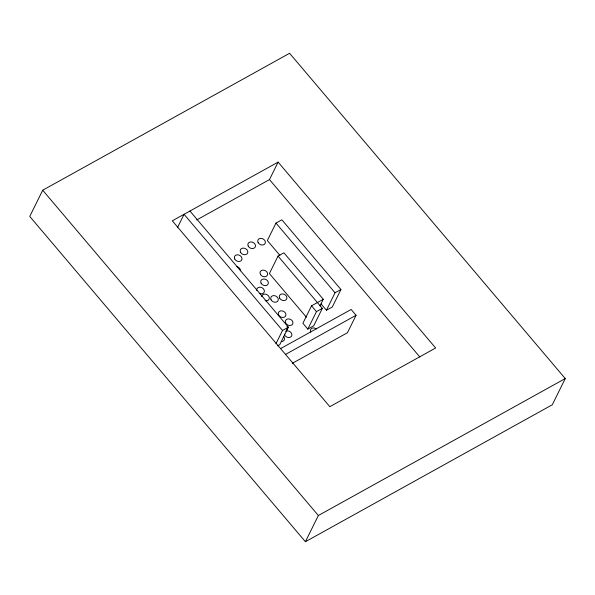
<?xml version="1.0" encoding="UTF-8"?>
<svg xmlns="http://www.w3.org/2000/svg" width="595" height="595" viewBox="0 0 595 595"><rect width="100%" height="100%" fill="white"/><g stroke="black" fill="none" stroke-linecap="round" stroke-linejoin="round"><path stroke-width="0.89" d="M42.699 190.236L29.75 216.439L305.406 541.725L552.301 404.764L565.25 378.561L289.594 53.275L42.699 190.236L318.355 515.523L305.406 541.725M177.488 227.595L184.063 214.289L282.513 330.463L275.939 343.769M196.685 219.964L269.49 179.578L278.118 162.108L435.637 347.993L329.831 406.69L172.312 220.812L278.118 162.108M321.047 303.911L326.417 310.248L332.293 306.983L340.928 289.52L281.859 219.815L275.976 223.073L267.348 240.544L279.873 255.329M320.006 305.956L323.293 299.3L283.912 252.83L278.036 256.095L269.401 273.559L306.395 317.217M189.946 211.024L288.397 327.198L279.762 344.669L277.56 345.888M323.293 299.3L311.535 305.823L302.9 323.293L307.823 329.102L313.699 325.837L322.334 308.374L278.036 256.095M307.823 329.102L316.458 311.631L322.334 308.374M326.417 310.248L335.045 292.777L340.928 289.52M280.602 348.603L351.147 309.467L356.07 315.276L347.435 332.746L292.301 363.329M282.513 330.463L288.397 327.198M285.526 354.412L356.07 315.276M318.355 515.523L565.25 378.561M269.49 179.578L419.817 356.978M275.976 223.073L335.045 292.777M311.535 305.823L316.458 311.631M283.622 336.636A3.979 3.154 26.3 0 1 281.338 341.597M285.63 331.289A3.979 3.154 26.3 0 1 291.409 333.096A3.979 3.154 26.3 0 1 289.393 337.484A3.979 3.154 26.3 0 1 284.313 334.152M287.028 326.476A3.979 3.154 26.3 0 1 287.325 327.339M287.37 328.202A3.979 3.154 26.3 0 1 286.686 329.69M310.761 332.107A3.979 3.154 26.3 0 1 311.773 328.373A3.979 3.154 26.3 0 1 316.436 328.953M261.681 296.555A3.979 3.154 26.3 0 1 265.839 294.25A3.979 3.154 26.3 0 1 269.319 298.355A3.979 3.154 26.3 0 1 265.162 300.661M256.765 290.494A3.979 3.154 26.3 0 1 260.543 287.259A3.979 3.154 26.3 0 1 264.314 291.706A3.979 3.154 26.3 0 1 259.227 293.395M236.899 266.642A3.979 3.154 26.3 0 1 240.38 270.747M285.652 323.026A3.979 3.154 26.3 0 0 292.264 324.587A3.979 3.154 26.3 0 0 289.46 318.994A3.979 3.154 26.3 0 0 285.652 323.026M278.646 314.971A3.979 3.154 26.3 0 0 285.258 316.533A3.979 3.154 26.3 0 0 282.461 310.94A3.979 3.154 26.3 0 0 278.646 314.971M279.628 298.073A3.979 3.154 26.3 0 0 286.24 299.635A3.979 3.154 26.3 0 0 283.436 294.049A3.979 3.154 26.3 0 0 279.628 298.073M271.03 299.739A3.979 3.154 26.3 0 0 277.642 301.301A3.979 3.154 26.3 0 0 274.845 295.715A3.979 3.154 26.3 0 0 271.03 299.739M261.056 283.153A3.979 3.154 26.3 0 0 267.668 284.715A3.979 3.154 26.3 0 0 264.872 279.122A3.979 3.154 26.3 0 0 261.056 283.153M260.365 274.265A3.979 3.154 26.3 0 0 266.976 275.827A3.979 3.154 26.3 0 0 264.18 270.234A3.979 3.154 26.3 0 0 260.365 274.265M234.69 258.959A3.979 3.154 26.3 0 0 241.31 260.521A3.979 3.154 26.3 0 0 238.506 254.928A3.979 3.154 26.3 0 0 234.69 258.959M240.529 252.243A3.979 3.154 26.3 0 0 247.148 253.805A3.979 3.154 26.3 0 0 244.344 248.219A3.979 3.154 26.3 0 0 240.529 252.243M248.189 246.062A3.979 3.154 26.3 0 0 254.809 247.624A3.979 3.154 26.3 0 0 252.005 242.039A3.979 3.154 26.3 0 0 248.189 246.062M258.081 242.515A3.979 3.154 26.3 0 0 264.693 244.069A3.979 3.154 26.3 0 0 261.897 238.483A3.979 3.154 26.3 0 0 258.081 242.515"/></g></svg>
